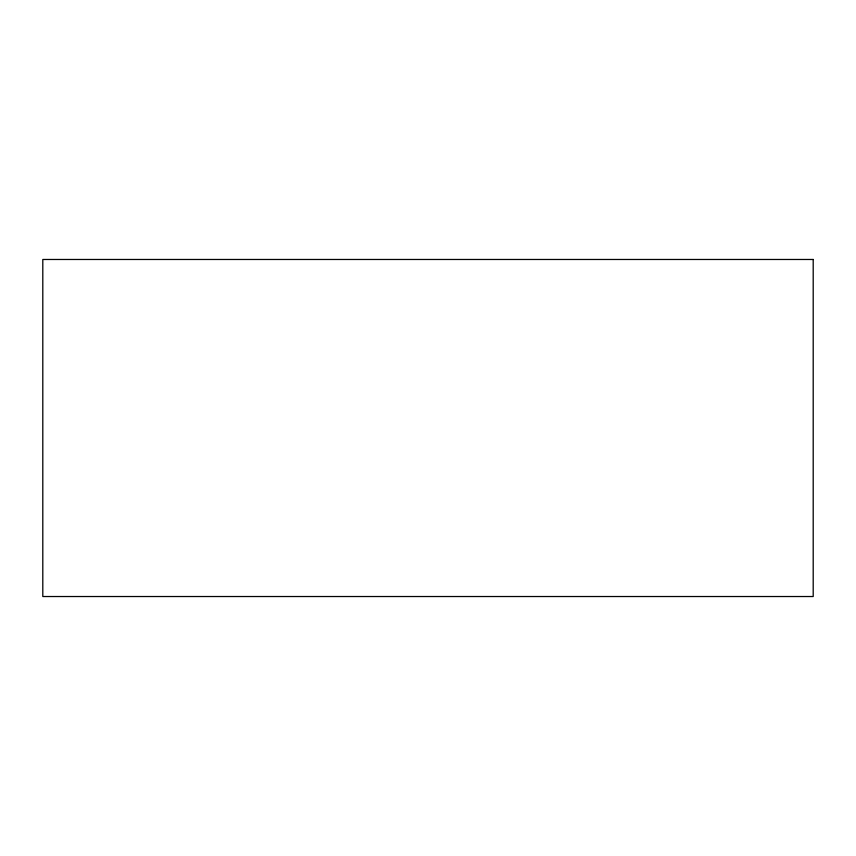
<?xml version="1.0" encoding="UTF-8"?>
<svg xmlns="http://www.w3.org/2000/svg" width="856" height="856" viewBox="0 0 856 856"><rect width="100%" height="100%" fill="white"/><g stroke="black" fill="none" stroke-linecap="round" stroke-linejoin="round"><path stroke-width="1.28" d="M813.2 259.475L42.8 259.475L42.8 596.525L813.2 596.525L813.2 259.475"/></g></svg>
